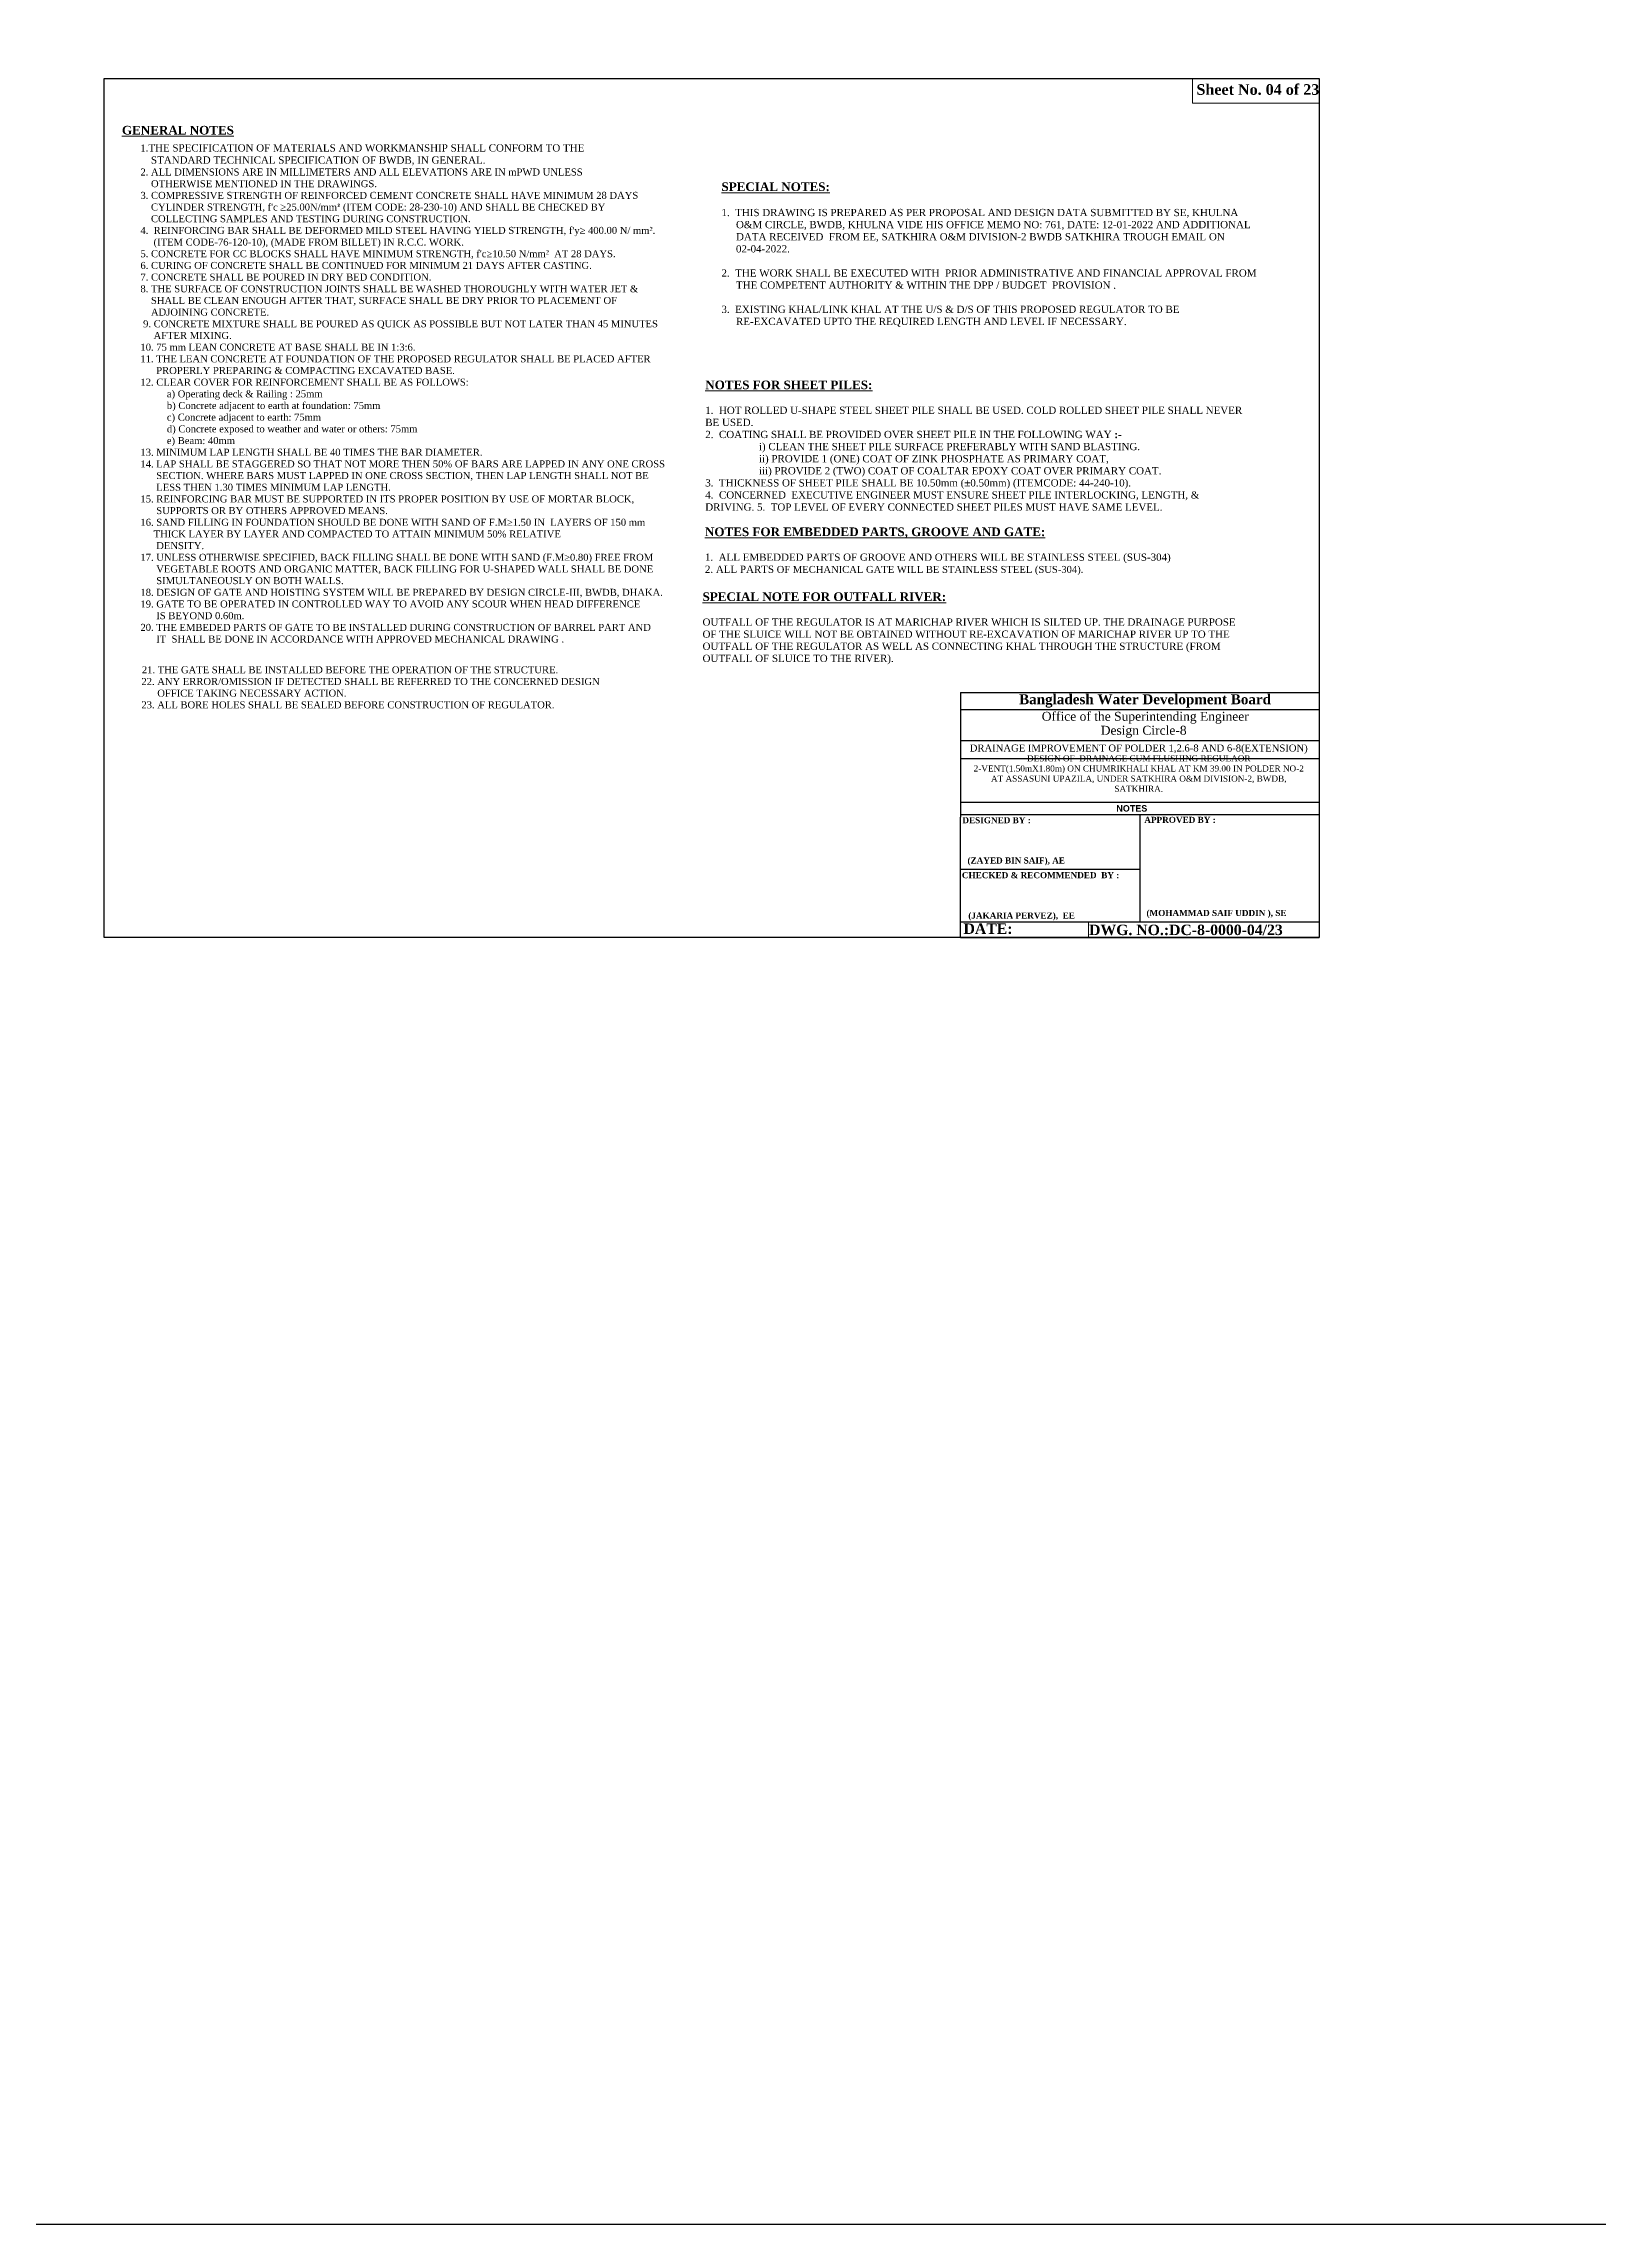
# Model space of a CAD drawing. Extents: x -545075 to 1728153, y -708141 to -305611.
# Drawn here: x -95892 to -18465, y -708141 to -599542 of the extents above; entities that cross this region are included whole.
import ezdxf

# ---------------------------------------------------------------- set-up
doc = ezdxf.new("R2010")
doc.units = 0
doc.header["$MEASUREMENT"] = 0
doc.layers.get('0').update_dxf_attribs({"linetype": 'CONTINUOUS'})
doc.layers.add('Left Bank Profile', color=7, linetype='CONTINUOUS', lineweight=25)
doc.layers.add('LINE', color=7, linetype='CONTINUOUS')
doc.styles.add('Arial-200', font='arial.ttf')
doc.styles.add('Arial-25', font='arial.ttf')
doc.styles.get("Standard").update_dxf_attribs({"font": 'times.ttf', "height": 250})

msp = doc.modelspace()

# ---------------------------------------------------------------- linework, layer by layer
at = {"layer": 'Left Bank Profile'}
msp.add_lwpolyline([(-50233.442, -644060.808), (-32375.534, -644060.808)], dxfattribs=at)
msp.add_lwpolyline([(-50233.442, -644060.808), (-32375.534, -644060.808)], dxfattribs=at)
at = {"layer": 'LINE'}
for p, q in [((-50233.442, -631855.685), (-32375.534, -631855.685)), ((-50233.442, -631855.685), (-50233.442, -638067.875)), ((-50233.442, -632702.371), (-32375.534, -632702.371)), ((-50233.442, -634248.84), (-32375.534, -634248.84)), ((-50233.442, -635145.619), (-32375.534, -635145.619)), ((-50233.442, -637312.517), (-32375.534, -637312.517)), ((-50233.442, -637925.893), (-32375.534, -637925.893)), ((-50233.442, -644060.808), (-50233.442, -638067.875)), ((-41304.488, -637925.893), (-41304.488, -643268.332)), ((-50233.442, -640661.196), (-41304.488, -640661.196)), ((-50233.442, -643268.332), (-32375.534, -643268.332)), ((-46882.827, -643268.332), (-32375.534, -643268.332)), ((-46882.827, -643268.332), (-32375.534, -643268.332)), ((-46882.827, -643268.332), (-32375.534, -643268.332))]:
    msp.add_line(p, q, dxfattribs=at)
at = {"layer": 'LINE', "lineweight": 9}
msp.add_line((-32375.534, -631855.685), (-32375.534, -644060.808), dxfattribs=at)
at = {"layer": 'LINE', "color": 7, "lineweight": 9}
for p, q in [((-43850.907, -643268.332), (-43850.907, -644060.808)), ((-32375.534, -644060.808), (-49639.211, -644060.808)), ((-36059.586, -644060.808), (-34852.251, -644060.808))]:
    msp.add_line(p, q, dxfattribs=at)
at = {"layer": 'LINE', "color": 3, "linetype": 'ByBlock', "lineweight": -2}
msp.add_lwpolyline([(-367224, -534852), (1728153, -534852), (1728153, -708141), (-367224, -708141)], close=True, dxfattribs=at)
at = {"layer": 'LINE'}
msp.add_lwpolyline([(-32375.534, -644060.808), (-92880.734, -644060.808), (-92880.734, -601274.988), (-32375.534, -601274.988)], close=True, dxfattribs=at)
at = {"layer": 'LINE', "lineweight": 9}
msp.add_lwpolyline([(-32375.534, -601274.988), (-38670.025, -601274.988), (-38670.025, -602509.715), (-32375.534, -602509.715)], close=True, dxfattribs=at)

# ---------------------------------------------------------------- texts
at = {"color": 0, "linetype": 'ByBlock', "lineweight": -2, "insert": (-42470.313, -637789.878), "char_height": 320, "width": 17252.47904, "attachment_point": 7, "style": 'Arial-200'}
msp.add_mtext('{\\fArial|b1|i0|c0|p34;NOTES}', dxfattribs=at)
at = {"layer": 'LINE', "color": 7, "lineweight": 9}
for s, insert, char_height, width, attachment_point in [('{\\fTimes New Roman|b1|i0|c0|p18;Sheet No. 04 of 23}', (-38480.292, -601561.988), 530.0986, 19040.96961, 1), ('{\\fTimes New Roman|b1|i0|c0|p18;Bangladesh Water Development Board}', (-47312.735, -631944.012), 497.51809, 17870.68828, 1), ('{\\fTimes New Roman|b0|i0|c0|p18;Office of the Superintending Engineer}', (-46185.092, -632818.855), 445.23095, 15992.55112, 1), ('{\\fTimes New Roman|b0|i0|c0|p18;Design Circle-8}', (-43248.166, -633515.074), 445.23095, 15992.55112, 1), ('{\\fTimes New Roman Greek|b0|i0|c0|p18;\\C256;DRAINAGE IMPROVEMENT OF POLDER 1,2.6-8 AND 6-8(EXTENSION)}', (-41355.292, -634909.593), 350, 17410.56988, 8), ('{\\fTimes New Roman Greek|b0|i0|c0|p18;\\C256;DESIGN OF  DRAINAGE CUM FLUSHING REGULAOR\\P2-VENT(1.50mX1.80m) ON CHUMRIKHALI KHAL AT KM 39.00 IN POLDER NO-2 AT ASSASUNI UPAZILA, UNDER SATKHIRA O&M DIVISION-2, BWDB, SATKHIRA.}', (-41355.292, -636806.408), 302.878199, 16855.77975, 8)]:
    msp.add_mtext(s, dxfattribs=dict(at, insert=insert, char_height=char_height, width=width, attachment_point=attachment_point))
at = {"layer": 'LINE', "color": 7, "lineweight": 9, "char_height": 361.4625, "style": 'Arial-25'}
for s, insert, width, attachment_point in [("{\\fTimes New Roman|b1|i0|c0|p18;\\H1.19x;\\L\\C0;GENERAL NOTES\\H1.258x; \\P\\fTimes New Roman|b0|i0|c0|p18;\\H0.2222x;  \\P\\H2.9x;\\l\\C7;       1.\\A1;\\H1.037x;THE SPECIFICATION OF MATERIALS AND WORKMANSHIP SHALL CONFORM TO THE\\P^ISTANDARD TECHNICAL SPECIFICATION OF BWDB, IN GENERAL.\\A0;\\H0.9646x;\\P       2. ALL DIMENSIONS ARE IN MILLIMETERS AND ALL ELEVATIONS ARE IN mPWD UNLESS \\P           OTHERWISE MENTIONED IN THE DRAWINGS.\\P\\C0;       3. COMPRESSIVE STRENGTH OF REINFORCED CEMENT CONCRETE SHALL HAVE MINIMUM 28 DAYS \\P^ICYLINDER STRENGTH, f'c ≥25.00N/mm\\fISOCPEUR|b0|i0|c0|p34;²\\fTimes New Roman|b0|i0|c0|p18; (ITEM CODE: 28-230-10) AND SHALL BE CHECKED BY \\P^ICOLLECTING SAMPLES AND TESTING DURING CONSTRUCTION. \\P       4.  REINFORCING BAR SHALL BE DEFORMED MILD STEEL HAVING YIELD STRENGTH, f'y≥ 400.00 N/ mm². \\P^I (ITEM CODE-76-120-10), (MADE FROM BILLET) IN R.C.C. WORK.\\P       5. CONCRETE FOR CC BLOCKS SHALL HAVE MINIMUM STRENGTH, f'c≥10.50 N/mm²  AT 28 DAYS.\\P       6. CURING OF CONCRETE SHALL BE CONTINUED FOR MINIMUM 21 DAYS AFTER CASTING.\\P       7. CONCRETE SHALL BE POURED IN DRY BED CONDITION.\\P       8. THE SURFACE OF CONSTRUCTION JOINTS SHALL BE WASHED THOROUGHLY WITH WATER JET & \\P^ISHALL BE CLEAN ENOUGH AFTER THAT, SURFACE SHALL BE DRY PRIOR TO PLACEMENT OF \\P^IADJOINING CONCRETE.\\P        9. CONCRETE MIXTURE SHALL BE POURED AS QUICK AS POSSIBLE BUT NOT LATER THAN 45 MINUTES \\P^I AFTER MIXING.\\P       10. 75 mm LEAN CONCRETE AT BASE SHALL BE IN 1:3:6.\\P       11. THE LEAN CONCRETE AT FOUNDATION OF THE PROPOSED REGULATOR SHALL BE PLACED AFTER \\P^I  PROPERLY PREPARING & COMPACTING EXCAVATED BASE.\\P       12. CLEAR COVER FOR REINFORCEMENT SHALL BE AS FOLLOWS:\\P\\pt5050;                 a) Operating deck & Railing : 25mm\\P                 b) Concrete adjacent to earth at foundation: 75mm\\P                 c) Concrete adjacent to earth: 75mm \\P                 d) Concrete exposed to weather and water or others: 75mm\\P\\ptz;^I      e) Beam: 40mm\\P       13. MINIMUM LAP LENGTH SHALL BE 40 TIMES THE BAR DIAMETER.\\P       14. LAP SHALL BE STAGGERED SO THAT NOT MORE THEN 50% OF BARS ARE LAPPED IN ANY ONE CROSS\\P^I  SECTION. WHERE BARS MUST LAPPED IN ONE CROSS SECTION, THEN LAP LENGTH SHALL NOT BE\\P             LESS THEN 1.30 TIMES MINIMUM LAP LENGTH.\\P       15. REINFORCING BAR MUST BE SUPPORTED IN ITS PROPER POSITION BY USE OF MORTAR BLOCK,\\P^I  SUPPORTS OR BY OTHERS APPROVED MEANS.\\P       16. SAND FILLING IN FOUNDATION SHOULD BE DONE WITH SAND OF F.M≥1.50 IN  LAYERS OF 150 mm \\P^I THICK LAYER BY LAYER AND COMPACTED TO ATTAIN MINIMUM 50% RELATIVE \\P^I  DENSITY.\\P       17. UNLESS OTHERWISE SPECIFIED, BACK FILLING SHALL BE DONE WITH SAND (F.M≥0.80) FREE FROM\\P^I  VEGETABLE ROOTS AND ORGANIC MATTER, BACK FILLING FOR U-SHAPED WALL SHALL BE DONE \\P   ^I  SIMULTANEOUSLY ON BOTH WALLS.\\P       18. DESIGN OF GATE AND HOISTING SYSTEM WILL BE PREPARED BY DESIGN CIRCLE-III, BWDB, DHAKA.\\P       19. GATE TO BE OPERATED IN CONTROLLED WAY TO AVOID ANY SCOUR WHEN HEAD DIFFERENCE\\P^I  IS BEYOND 0.60m. \\P       20. THE EMBEDED PARTS OF GATE TO BE INSTALLED DURING CONSTRUCTION OF BARREL PART AND \\P      ^I  IT  SHALL BE DONE IN ACCORDANCE WITH APPROVED MECHANICAL DRAWING .\\P\\P^I\\P\\C7;\\P\\fArial|b0|i0|c0|p34;\\C0; }", (-91991.951, -603638.095), 26638.52326, 1), ('\\A1;{\\fTimes New Roman|b1|i0|c0|p18;\\H1.19x;\\LSPECIAL NOTES:\\H0.8403x;\\l^J}\\P\\pi-723,l723,t361.4,723;{\\fTimes New Roman|b0|i0|c0|p18;1.  \\C256;THIS DRAWING IS PREPARED AS PER PROPOSAL AND DESIGN DATA SUBMITTED BY SE, KHULNA O&M CIRCLE, BWDB, KHULNA VIDE HIS OFFICE MEMO NO: 761, DATE: 12-01-2022 AND ADDITIONAL DATA RECEIVED  FROM EE, SATKHIRA O&M DIVISION-2 BWDB SATKHIRA TROUGH EMAIL ON 02-04-2022.\\C7;\\P\\P2.\\fTimes New Roman|b1|i0|c0|p18; \\fTimes New Roman|b0|i0|c0|p18; THE WORK SHALL BE EXECUTED WITH  PRIOR ADMINISTRATIVE AND FINANCIAL APPROVAL FROM THE COMPETENT AUTHORITY & WITHIN THE DPP / BUDGET  PROVISION .\\P\\P3.  EXISTING KHAL/LINK KHAL AT THE U/S & D/S OF THIS PROPOSED REGULATOR TO BE RE-EXCAVATED UPTO THE REQUIRED LENGTH AND LEVEL IF NECESSARY.}', (-62135.113, -610049.319), 26638.52326, 4), ('{\\fTimes New Roman|b1|i0|c0|p18;\\H1.19x;\\L\\C0;NOTES FOR SHEET PILES: \\fTimes New Roman|b0|i0|c0|p18;\\P\\H0.2796x; \\H2.9x;\\l\\P\\H1.036x;1.  HOT ROLLED U-SHAPE STEEL SHEET PILE SHALL BE USED. COLD ROLLED SHEET PILE SHALL NEVER BE USED.\\P2.  COATING SHALL BE PROVIDED OVER SHEET PILE IN THE FOLLOWING WAY \\fTimes New Roman|b1|i0|c0|p18;:\\fTimes New Roman|b0|i0|c0|p18;-\\P^I         i) CLEAN THE SHEET PILE SURFACE PREFERABLY WITH SAND BLASTING.\\P^I         ii) PROVIDE 1 (ONE) COAT OF ZINK PHOSPHATE AS PRIMARY COAT,\\P^I         iii) PROVIDE 2 (TWO) COAT OF COALTAR EPOXY COAT OVER PRIMARY COAT. \\P3.  THICKNESS OF SHEET PILE SHALL BE 10.50mm (\\fTimes New Roman|b1|i0|c0|p18;\\C7;±\\fTimes New Roman|b0|i0|c0|p18;\\C0;0.50mm) (ITEMCODE: 44-240-10).\\P4.  CONCERNED  EXECUTIVE ENGINEER MUST ENSURE SHEET PILE INTERLOCKING, LENGTH, & DRIVING. 5.  TOP LEVEL OF EVERY CONNECTED SHEET PILES MUST HAVE SAME LEVEL.\\P\\H0.9649x;\\P^I\\P\\C7;\\P\\fArial|b0|i0|c0|p34;\\C0; }', (-62942.524, -616321.754), 27022.25643, 1), ('{\\fTimes New Roman|b1|i0|c0|p18;\\H1.19x;\\L\\C0;NOTES FOR EMBEDDED PARTS, GROOVE AND GATE: \\fTimes New Roman|b0|i0|c0|p18;\\P\\H0.2796x; \\H2.9x;\\l\\P\\H1.036x;1.  ALL EMBEDDED PARTS OF GROOVE AND OTHERS WILL BE STAINLESS STEEL (SUS-304)\\P2. ALL PARTS\\H0.9649x; OF MECHANICAL GATE WILL BE STAINLESS STEEL (SUS-304).\\P^I\\P\\C7;\\P\\fArial|b0|i0|c0|p34;\\C0; }', (-62958.005, -623637.498), 27022.25643, 1), ('{\\fTimes New Roman|b1|i0|c0|p18;\\H1.19x;\\L\\C0;SPECIAL NOTE FOR OUTFALL RIVER: \\fTimes New Roman|b0|i0|c0|p18;\\P\\H0.2796x; \\H2.9x;\\l\\P\\H1.036x;OUTFALL OF THE REGULATOR IS AT MARICHAP RIVER WHICH IS SILTED UP. THE DRAINAGE PURPOSE OF THE SLUICE WILL NOT BE OBTAINED WITHOUT RE-EXCAVATION OF MARICHAP RIVER UP TO THE OUTFALL OF THE REGULATOR AS WELL AS CONNECTING KHAL THROUGH THE STRUCTURE (FROM OUTFALL OF SLUICE TO THE RIVER). \\H0.9649x;\\C7;\\P\\fArial|b0|i0|c0|p34;\\C0; }', (-63077.409, -626868.859), 27022.25643, 1), ('{\\H0.9647x;\\C0;\\P\\P      \\fTimes New Roman|b0|i0|c0|p18;21. THE GATE SHALL BE INSTALLED BEFORE THE OPERATION OF THE STRUCTURE.\\P      22. ANY ERROR/OMISSION IF DETECTED SHALL BE REFERRED TO THE CONCERNED DESIGN \\P            OFFICE TAKING NECESSARY ACTION.  \\P      23. ALL BORE HOLES SHALL BE SEALED BEFORE CONSTRUCTION OF REGULATOR.\\fArial|b0|i0|c0|p34;\\P      \\P^I\\P\\C7;\\P\\C0; }', (-91811.093, -629388.274), 26638.52326, 1)]:
    msp.add_mtext(s, dxfattribs=dict(at, insert=insert, width=width, attachment_point=attachment_point))
at = {"layer": 'LINE', "color": 7, "lineweight": 9, "attachment_point": 1}
for s, insert, char_height in [('{\\fTimes New Roman|b1|i0|c0|p18;DESIGNED BY :}', (-50137.673, -638064.507), 302.8782), ('{\\fTimes New Roman|b1|i0|c0|p18;APPROVED BY :}', (-41078.134, -638044.903), 302.8782), ('{\\fTimes New Roman|b1|i0|c0|p18;\\C0;(ZAYED BIN SAIF), AE}', (-49883.791, -640068.974), 302.8782), ('{\\fTimes New Roman|b1|i0|c0|p18;CHECKED & RECOMMENDED  BY :}', (-50162.569, -640801.714), 302.8782), ('{\\fTimes New Roman|b1|i0|c0|p18;\\C0;(JAKARIA PERVEZ),  EE  }', (-49844.052, -642812.032), 302.8782), ('{\\fTimes New Roman|b1|i0|c0|p18;\\C0;(MOHAMMAD SAIF UDDIN ), SE}', (-40971.538, -642682.969), 302.8782), ('{\\fTimes New Roman|b1|i0|c0|p18;DATE:}', (-50080.011, -643356.724), 518.95951), (' {\\fTimes New Roman|b1|i0|c0|p18;DWG. NO.:DC-8-0000-04/23}', (-44024.383, -643415.544), 518.95951)]:
    msp.add_mtext(s, dxfattribs=dict(at, insert=insert, char_height=char_height))

doc.saveas('drawing.dxf')
